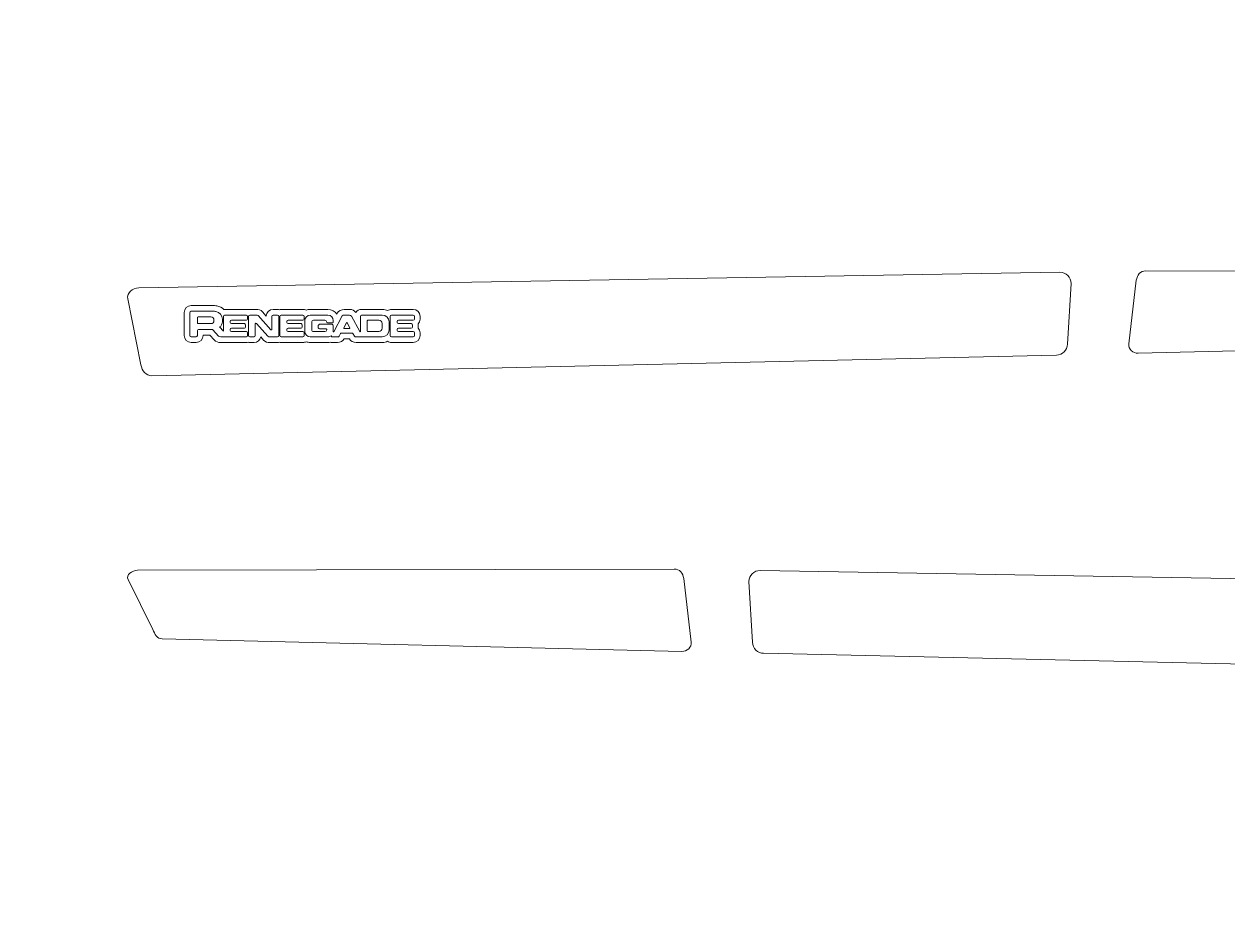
# Model space of a CAD drawing. Header units: centimetres. Extents: x -115 to 36, y 62 to 130.
# Drawn here: x -101.24 to -92.77, y 103.83 to 110.13 of the extents above; entities that cross this region are included whole.
import ezdxf

# ---------------------------------------------------------------- set-up
doc = ezdxf.new("R2010")
doc.units = ezdxf.units.CM
doc.header["$MEASUREMENT"] = 0
doc.layers.add('Camada 1', color=7, linetype='Continuous')

msp = doc.modelspace()

# ---------------------------------------------------------------- linework, layer by layer
at = {"layer": 'Camada 1', "lineweight": 9}
for points in [[(-114.586, 128.83106), (-114.586, 129.51825), (-114.02377, 130.08052), (-113.33658, 130.08052), (-113.33658, 130.08052), (-113.33658, 130.08052), (-79.60186, 130.08052), (-79.60186, 130.08052), (-79.60186, 130.08052), (-78.91467, 130.08052), (-78.3524, 129.51825), (-78.3524, 128.83106), (-78.3524, 128.83106), (-78.3524, 128.83106), (-78.3524, 76.35485), (-78.3524, 76.35485), (-78.3524, 76.35485), (-78.3524, 75.66762), (-78.91467, 75.1054), (-79.60186, 75.1054), (-79.60186, 75.1054), (-79.60186, 75.1054), (-113.33658, 75.1054), (-113.33658, 75.1054), (-113.33658, 75.1054), (-114.02377, 75.1054), (-114.586, 75.66762), (-114.586, 76.35485), (-114.586, 76.35485), (-114.586, 76.35485), (-114.586, 128.83106), (-114.586, 128.83106)], [(-93.94759, 108.37748), (-93.94759, 108.37748), (-100.43163, 108.26834), (-100.43163, 108.26834), (-100.43163, 108.26834), (-100.47431, 108.26763), (-100.51766, 108.23253), (-100.5093, 108.19067), (-100.5093, 108.19067), (-100.5093, 108.19067), (-100.41668, 107.72676), (-100.41668, 107.72676), (-100.41668, 107.72676), (-100.40832, 107.68491), (-100.38172, 107.64811), (-100.33901, 107.64909), (-100.33901, 107.64909), (-100.33901, 107.64909), (-93.97254, 107.79448), (-93.97254, 107.79448), (-93.97254, 107.79448), (-93.92983, 107.79546), (-93.89736, 107.8295), (-93.89487, 107.87215), (-93.89487, 107.87215), (-93.89487, 107.87215), (-93.86992, 108.29981), (-93.86992, 108.29981), (-93.86992, 108.29981), (-93.86743, 108.34246), (-93.90494, 108.37819), (-93.94759, 108.37748)], [(-93.39783, 107.80761), (-93.39783, 107.80761), (-89.73911, 107.89614), (-89.73911, 107.89614), (-89.73911, 107.89614), (-89.70274, 107.89702), (-89.68911, 107.92968), (-89.67297, 107.96228), (-89.67297, 107.96228), (-89.67297, 107.96228), (-89.49933, 108.31301), (-89.49933, 108.31301), (-89.49933, 108.31301), (-89.48319, 108.34561), (-89.52915, 108.37907), (-89.56547, 108.37915), (-89.56547, 108.37915), (-89.56547, 108.37915), (-93.34409, 108.38772), (-93.34409, 108.38772), (-93.34409, 108.38772), (-93.3804, 108.3878), (-93.40591, 108.35762), (-93.41023, 108.32158), (-93.41023, 108.32158), (-93.41023, 108.32158), (-93.46397, 107.87375), (-93.46397, 107.87375), (-93.46397, 107.87375), (-93.46829, 107.83771), (-93.4342, 107.80673), (-93.39783, 107.80761)], [(-96.60851, 105.70856), (-96.60851, 105.70856), (-100.26723, 105.79709), (-100.26723, 105.79709), (-100.26723, 105.79709), (-100.3036, 105.79797), (-100.31723, 105.83063), (-100.33337, 105.86323), (-100.33337, 105.86323), (-100.33337, 105.86323), (-100.50701, 106.21396), (-100.50701, 106.21396), (-100.50701, 106.21396), (-100.52315, 106.24656), (-100.47719, 106.28002), (-100.44087, 106.2801), (-100.44087, 106.2801), (-100.44087, 106.2801), (-96.66225, 106.28867), (-96.66225, 106.28867), (-96.66225, 106.28867), (-96.62594, 106.28875), (-96.60043, 106.25857), (-96.59611, 106.22253), (-96.59611, 106.22253), (-96.59611, 106.22253), (-96.54237, 105.7747), (-96.54237, 105.7747), (-96.54237, 105.7747), (-96.53805, 105.73866), (-96.57214, 105.70768), (-96.60851, 105.70856)], [(-96.05875, 106.27843), (-96.05875, 106.27843), (-89.57471, 106.16929), (-89.57471, 106.16929), (-89.57471, 106.16929), (-89.53203, 106.16858), (-89.48868, 106.13348), (-89.49704, 106.09162), (-89.49704, 106.09162), (-89.49704, 106.09162), (-89.58966, 105.62771), (-89.58966, 105.62771), (-89.58966, 105.62771), (-89.59802, 105.58586), (-89.62462, 105.54906), (-89.66733, 105.55004), (-89.66733, 105.55004), (-89.66733, 105.55004), (-96.0338, 105.69543), (-96.0338, 105.69543), (-96.0338, 105.69543), (-96.07651, 105.69641), (-96.10898, 105.73045), (-96.11147, 105.7731), (-96.11147, 105.7731), (-96.11147, 105.7731), (-96.13642, 106.20076), (-96.13642, 106.20076), (-96.13642, 106.20076), (-96.13891, 106.24341), (-96.1014, 106.27914), (-96.05875, 106.27843)]]:
    msp.add_open_spline(points, degree=3, knots=[0, 0, 0, 0, 0.1111111, 0.1111111, 0.1111111, 0.1111111, 0.2222222, 0.2222222, 0.2222222, 0.2222222, 0.3333333, 0.3333333, 0.3333333, 0.3333333, 0.4444444, 0.4444444, 0.4444444, 0.4444444, 0.5555556, 0.5555556, 0.5555556, 0.5555556, 0.6666667, 0.6666667, 0.6666667, 0.6666667, 0.7777778, 0.7777778, 0.7777778, 0.7777778, 1, 1, 1, 1], dxfattribs=at)
at = {"layer": 'Camada 1', "color": 140, "lineweight": 9}
for points, knots in [([(-98.68022, 108.10806), (-98.67251, 108.1132), (-98.66325, 108.1162), (-98.65329, 108.1162), (-98.65329, 108.1162), (-98.65329, 108.1162), (-98.50002, 108.1162), (-98.50002, 108.1162), (-98.50002, 108.1162), (-98.47318, 108.1162), (-98.45139, 108.09441), (-98.45139, 108.06757), (-98.45139, 108.06757), (-98.45139, 108.06757), (-98.45139, 108.0488), (-98.45139, 108.0488), (-98.45139, 108.0488), (-98.45139, 108.03549), (-98.45675, 108.02342), (-98.46542, 108.01464), (-98.46542, 108.01464), (-98.46508, 108.01231), (-98.4649, 108.00993), (-98.4649, 108.00751), (-98.4649, 108.00751), (-98.4649, 108.00751), (-98.4649, 107.99225), (-98.4649, 107.99225), (-98.4649, 107.99225), (-98.4649, 107.98998), (-98.46506, 107.98775), (-98.46536, 107.98556), (-98.46536, 107.98556), (-98.45672, 107.97678), (-98.45139, 107.96474), (-98.45139, 107.95146), (-98.45139, 107.95146), (-98.45139, 107.95146), (-98.45139, 107.93219), (-98.45139, 107.93219), (-98.45139, 107.93219), (-98.45139, 107.90534), (-98.47317, 107.88356), (-98.50002, 107.88356), (-98.50002, 107.88356), (-98.50002, 107.88356), (-98.65329, 107.88356), (-98.65329, 107.88356), (-98.65329, 107.88356), (-98.66325, 107.88356), (-98.67251, 107.88656), (-98.68022, 107.8917), (-98.68022, 107.8917), (-98.69146, 107.88648), (-98.70398, 107.88356), (-98.71718, 107.88356), (-98.71718, 107.88356), (-98.71718, 107.88356), (-98.90188, 107.88356), (-98.90188, 107.88356), (-98.90188, 107.88356), (-98.92142, 107.88356), (-98.93903, 107.89103), (-98.94879, 107.90898), (-98.94879, 107.90898), (-98.94879, 107.90898), (-98.94884, 107.90908), (-98.94884, 107.90908), (-98.94884, 107.90908), (-98.94884, 107.90908), (-98.98529, 107.90908), (-98.98529, 107.90908), (-98.98529, 107.90908), (-98.98529, 107.90908), (-98.98534, 107.90898), (-98.98534, 107.90898), (-98.98534, 107.90898), (-98.99513, 107.89098), (-99.01272, 107.88356), (-99.03232, 107.88356), (-99.03232, 107.88356), (-99.03232, 107.88356), (-99.07196, 107.88356), (-99.07196, 107.88356), (-99.07196, 107.88356), (-99.07619, 107.88356), (-99.08023, 107.88414), (-99.08402, 107.88522), (-99.08402, 107.88522), (-99.08926, 107.88412), (-99.09462, 107.88356), (-99.10004, 107.88356), (-99.10004, 107.88356), (-99.10004, 107.88356), (-99.2248, 107.88356), (-99.2248, 107.88356), (-99.2248, 107.88356), (-99.23491, 107.88356), (-99.24457, 107.88549), (-99.25343, 107.88899), (-99.25343, 107.88899), (-99.26012, 107.88552), (-99.26772, 107.88356), (-99.27578, 107.88356), (-99.27578, 107.88356), (-99.27578, 107.88356), (-99.42905, 107.88356), (-99.42905, 107.88356), (-99.42905, 107.88356), (-99.43357, 107.88356), (-99.43795, 107.88418), (-99.44211, 107.88533), (-99.44211, 107.88533), (-99.44628, 107.88418), (-99.45067, 107.88356), (-99.45521, 107.88356), (-99.45521, 107.88356), (-99.45521, 107.88356), (-99.50865, 107.88356), (-99.50865, 107.88356), (-99.50865, 107.88356), (-99.52613, 107.88356), (-99.54034, 107.88637), (-99.55279, 107.90042), (-99.55279, 107.90042), (-99.55279, 107.90042), (-99.57211, 107.92223), (-99.57211, 107.92223), (-99.57211, 107.92223), (-99.57684, 107.90014), (-99.59649, 107.88356), (-99.61999, 107.88356), (-99.61999, 107.88356), (-99.61999, 107.88356), (-99.65032, 107.88356), (-99.65032, 107.88356), (-99.65032, 107.88356), (-99.65444, 107.88356), (-99.65843, 107.88407), (-99.66225, 107.88503), (-99.66225, 107.88503), (-99.66606, 107.88407), (-99.67004, 107.88356), (-99.67414, 107.88356), (-99.67414, 107.88356), (-99.67414, 107.88356), (-99.85438, 107.88356), (-99.85438, 107.88356), (-99.85438, 107.88356), (-99.8738, 107.88356), (-99.88791, 107.88797), (-99.90097, 107.90271), (-99.90097, 107.90271), (-99.90097, 107.90271), (-99.93055, 107.9361), (-99.93055, 107.9361), (-99.93055, 107.9361), (-99.93055, 107.9361), (-99.97909, 107.9361), (-99.97909, 107.9361), (-99.97909, 107.9361), (-99.97909, 107.9361), (-99.97909, 107.93217), (-99.97909, 107.93217), (-99.97909, 107.93217), (-99.97909, 107.90534), (-100.00087, 107.88356), (-100.0277, 107.88356), (-100.0277, 107.88356), (-100.0277, 107.88356), (-100.06278, 107.88356), (-100.06278, 107.88356), (-100.06278, 107.88356), (-100.08961, 107.88356), (-100.11139, 107.90534), (-100.11139, 107.93217), (-100.11139, 107.93217), (-100.11139, 107.93217), (-100.11139, 108.09436), (-100.11139, 108.09436), (-100.11139, 108.09436), (-100.11139, 108.12122), (-100.08957, 108.14302), (-100.06274, 108.14297), (-100.06274, 108.14297), (-100.00789, 108.14293), (-99.95303, 108.14304), (-99.89818, 108.14297), (-99.89818, 108.14297), (-99.89322, 108.14296), (-99.88621, 108.14243), (-99.88085, 108.14138), (-99.88085, 108.14138), (-99.86171, 108.13788), (-99.84475, 108.12881), (-99.83152, 108.11603), (-99.83152, 108.11603), (-99.83017, 108.11614), (-99.82879, 108.1162), (-99.82741, 108.1162), (-99.82741, 108.1162), (-99.82741, 108.1162), (-99.67414, 108.1162), (-99.67414, 108.1162), (-99.67414, 108.1162), (-99.67005, 108.1162), (-99.66607, 108.11569), (-99.66227, 108.11474), (-99.66227, 108.11474), (-99.65844, 108.1157), (-99.65443, 108.11621), (-99.6503, 108.11621), (-99.6503, 108.11621), (-99.6503, 108.11621), (-99.60532, 108.1162), (-99.60532, 108.1162), (-99.60532, 108.1162), (-99.58762, 108.1162), (-99.57388, 108.11359), (-99.56129, 108.09938), (-99.56129, 108.09938), (-99.56129, 108.09938), (-99.53448, 108.06911), (-99.53448, 108.06911), (-99.53448, 108.06911), (-99.5335, 108.09528), (-99.51194, 108.11622), (-99.48554, 108.11622), (-99.48554, 108.11622), (-99.48554, 108.11622), (-99.45521, 108.11622), (-99.45521, 108.11622), (-99.45521, 108.11622), (-99.45066, 108.11622), (-99.44625, 108.1156), (-99.44207, 108.11443), (-99.44207, 108.11443), (-99.43793, 108.11559), (-99.43356, 108.1162), (-99.42905, 108.1162), (-99.42905, 108.1162), (-99.42905, 108.1162), (-99.27578, 108.1162), (-99.27578, 108.1162), (-99.27578, 108.1162), (-99.26772, 108.1162), (-99.26012, 108.11424), (-99.25343, 108.11076), (-99.25343, 108.11076), (-99.24457, 108.11427), (-99.23491, 108.1162), (-99.2248, 108.1162), (-99.2248, 108.1162), (-99.2248, 108.1162), (-99.10004, 108.1162), (-99.10004, 108.1162), (-99.10004, 108.1162), (-99.07408, 108.1162), (-99.05108, 108.10348), (-99.03694, 108.08393), (-99.03694, 108.08393), (-99.03694, 108.08393), (-99.03394, 108.08945), (-99.03394, 108.08945), (-99.03394, 108.08945), (-99.02453, 108.10678), (-99.00564, 108.1162), (-98.98634, 108.1162), (-98.98634, 108.1162), (-98.98634, 108.1162), (-98.94775, 108.1162), (-98.94775, 108.1162), (-98.94775, 108.1162), (-98.9306, 108.1162), (-98.9136, 108.10826), (-98.90343, 108.09444), (-98.90343, 108.09444), (-98.89464, 108.10756), (-98.87968, 108.1162), (-98.86272, 108.1162), (-98.86272, 108.1162), (-98.86272, 108.1162), (-98.71718, 108.1162), (-98.71718, 108.1162), (-98.71718, 108.1162), (-98.70398, 108.1162), (-98.69146, 108.11328), (-98.68022, 108.10806)], [0, 0, 0, 0, 0.0136986, 0.0136986, 0.0136986, 0.0136986, 0.0273973, 0.0273973, 0.0273973, 0.0273973, 0.0410959, 0.0410959, 0.0410959, 0.0410959, 0.0547945, 0.0547945, 0.0547945, 0.0547945, 0.0684932, 0.0684932, 0.0684932, 0.0684932, 0.0821918, 0.0821918, 0.0821918, 0.0821918, 0.0958904, 0.0958904, 0.0958904, 0.0958904, 0.109589, 0.109589, 0.109589, 0.109589, 0.1232877, 0.1232877, 0.1232877, 0.1232877, 0.1369863, 0.1369863, 0.1369863, 0.1369863, 0.1506849, 0.1506849, 0.1506849, 0.1506849, 0.1643836, 0.1643836, 0.1643836, 0.1643836, 0.1780822, 0.1780822, 0.1780822, 0.1780822, 0.1917808, 0.1917808, 0.1917808, 0.1917808, 0.2054795, 0.2054795, 0.2054795, 0.2054795, 0.2191781, 0.2191781, 0.2191781, 0.2191781, 0.2328767, 0.2328767, 0.2328767, 0.2328767, 0.2465753, 0.2465753, 0.2465753, 0.2465753, 0.260274, 0.260274, 0.260274, 0.260274, 0.2739726, 0.2739726, 0.2739726, 0.2739726, 0.2876712, 0.2876712, 0.2876712, 0.2876712, 0.3013699, 0.3013699, 0.3013699, 0.3013699, 0.3150685, 0.3150685, 0.3150685, 0.3150685, 0.3287671, 0.3287671, 0.3287671, 0.3287671, 0.3424658, 0.3424658, 0.3424658, 0.3424658, 0.3561644, 0.3561644, 0.3561644, 0.3561644, 0.369863, 0.369863, 0.369863, 0.369863, 0.3835616, 0.3835616, 0.3835616, 0.3835616, 0.3972603, 0.3972603, 0.3972603, 0.3972603, 0.4109589, 0.4109589, 0.4109589, 0.4109589, 0.4246575, 0.4246575, 0.4246575, 0.4246575, 0.4383562, 0.4383562, 0.4383562, 0.4383562, 0.4520548, 0.4520548, 0.4520548, 0.4520548, 0.4657534, 0.4657534, 0.4657534, 0.4657534, 0.4794521, 0.4794521, 0.4794521, 0.4794521, 0.4931507, 0.4931507, 0.4931507, 0.4931507, 0.5068493, 0.5068493, 0.5068493, 0.5068493, 0.5205479, 0.5205479, 0.5205479, 0.5205479, 0.5342466, 0.5342466, 0.5342466, 0.5342466, 0.5479452, 0.5479452, 0.5479452, 0.5479452, 0.5616438, 0.5616438, 0.5616438, 0.5616438, 0.5753425, 0.5753425, 0.5753425, 0.5753425, 0.5890411, 0.5890411, 0.5890411, 0.5890411, 0.6027397, 0.6027397, 0.6027397, 0.6027397, 0.6164384, 0.6164384, 0.6164384, 0.6164384, 0.630137, 0.630137, 0.630137, 0.630137, 0.6438356, 0.6438356, 0.6438356, 0.6438356, 0.6575342, 0.6575342, 0.6575342, 0.6575342, 0.6712329, 0.6712329, 0.6712329, 0.6712329, 0.6849315, 0.6849315, 0.6849315, 0.6849315, 0.6986301, 0.6986301, 0.6986301, 0.6986301, 0.7123288, 0.7123288, 0.7123288, 0.7123288, 0.7260274, 0.7260274, 0.7260274, 0.7260274, 0.739726, 0.739726, 0.739726, 0.739726, 0.7534247, 0.7534247, 0.7534247, 0.7534247, 0.7671233, 0.7671233, 0.7671233, 0.7671233, 0.7808219, 0.7808219, 0.7808219, 0.7808219, 0.7945205, 0.7945205, 0.7945205, 0.7945205, 0.8082192, 0.8082192, 0.8082192, 0.8082192, 0.8219178, 0.8219178, 0.8219178, 0.8219178, 0.8356164, 0.8356164, 0.8356164, 0.8356164, 0.8493151, 0.8493151, 0.8493151, 0.8493151, 0.8630137, 0.8630137, 0.8630137, 0.8630137, 0.8767123, 0.8767123, 0.8767123, 0.8767123, 0.890411, 0.890411, 0.890411, 0.890411, 0.9041096, 0.9041096, 0.9041096, 0.9041096, 0.9178082, 0.9178082, 0.9178082, 0.9178082, 0.9315068, 0.9315068, 0.9315068, 0.9315068, 0.9452055, 0.9452055, 0.9452055, 0.9452055, 0.9589041, 0.9589041, 0.9589041, 0.9589041, 0.9726027, 0.9726027, 0.9726027, 0.9726027, 1, 1, 1, 1]), ([(-99.77855, 108.04017), (-99.77855, 108.04017), (-99.67414, 108.04017), (-99.67414, 108.04017), (-99.67414, 108.04017), (-99.66938, 108.04017), (-99.66551, 108.04403), (-99.66551, 108.0488), (-99.66551, 108.0488), (-99.66551, 108.0488), (-99.66551, 108.06757), (-99.66551, 108.06757), (-99.66551, 108.06757), (-99.66551, 108.07233), (-99.66938, 108.0762), (-99.67414, 108.0762), (-99.67414, 108.0762), (-99.67414, 108.0762), (-99.82741, 108.0762), (-99.82741, 108.0762), (-99.82741, 108.0762), (-99.83218, 108.0762), (-99.83605, 108.07233), (-99.83605, 108.06757), (-99.83605, 108.06757), (-99.83605, 108.06757), (-99.83605, 107.96416), (-99.83605, 107.96416), (-99.83605, 107.96416), (-99.83605, 107.96416), (-99.86238, 107.99389), (-99.86238, 107.99389), (-99.86238, 107.99389), (-99.85106, 107.99829), (-99.84218, 108.01721), (-99.84218, 108.02879), (-99.84218, 108.02879), (-99.84218, 108.02879), (-99.84217, 108.04692), (-99.84217, 108.04692), (-99.84217, 108.04692), (-99.84217, 108.0745), (-99.8621, 108.09742), (-99.88834, 108.10209), (-99.88834, 108.10209), (-99.88834, 108.10209), (-99.89425, 108.10297), (-99.89823, 108.10297), (-99.89823, 108.10297), (-99.90221, 108.10298), (-100.06278, 108.10297), (-100.06278, 108.10297), (-100.06278, 108.10297), (-100.06753, 108.10298), (-100.07139, 108.09912), (-100.07139, 108.09436), (-100.07139, 108.09436), (-100.07139, 108.09436), (-100.07139, 107.93217), (-100.07139, 107.93217), (-100.07139, 107.93217), (-100.07139, 107.92741), (-100.06753, 107.92356), (-100.06278, 107.92356), (-100.06278, 107.92356), (-100.06278, 107.92356), (-100.0277, 107.92356), (-100.0277, 107.92356), (-100.0277, 107.92356), (-100.02295, 107.92356), (-100.01909, 107.92741), (-100.01909, 107.93217), (-100.01909, 107.93217), (-100.01909, 107.93217), (-100.01909, 107.96749), (-100.01909, 107.96749), (-100.01909, 107.96749), (-100.01909, 107.97224), (-100.01523, 107.9761), (-100.01048, 107.9761), (-100.01048, 107.9761), (-100.01048, 107.9761), (-99.91643, 107.9761), (-99.91643, 107.9761), (-99.91643, 107.9761), (-99.91396, 107.9761), (-99.91162, 107.97504), (-99.90998, 107.9732), (-99.90998, 107.9732), (-99.90998, 107.9732), (-99.87103, 107.92924), (-99.87103, 107.92924), (-99.87103, 107.92924), (-99.86737, 107.9251), (-99.86526, 107.92356), (-99.85438, 107.92356), (-99.85438, 107.92356), (-99.85438, 107.92356), (-99.67414, 107.92356), (-99.67414, 107.92356), (-99.67414, 107.92356), (-99.66938, 107.92356), (-99.66551, 107.92742), (-99.66551, 107.93219), (-99.66551, 107.93219), (-99.66551, 107.93219), (-99.66551, 107.95146), (-99.66551, 107.95146), (-99.66551, 107.95146), (-99.66551, 107.95623), (-99.66938, 107.96009), (-99.67414, 107.96009), (-99.67414, 107.96009), (-99.67414, 107.96009), (-99.77855, 107.96009), (-99.77855, 107.96009), (-99.77855, 107.96009), (-99.78332, 107.96009), (-99.78719, 107.96396), (-99.78719, 107.96872), (-99.78719, 107.96872), (-99.78719, 107.96872), (-99.78719, 107.97498), (-99.78719, 107.97498), (-99.78719, 107.97498), (-99.78719, 107.97975), (-99.78332, 107.98361), (-99.77855, 107.98361), (-99.77855, 107.98361), (-99.77855, 107.98361), (-99.68766, 107.98361), (-99.68766, 107.98361), (-99.68766, 107.98361), (-99.68289, 107.98361), (-99.67902, 107.98748), (-99.67902, 107.99225), (-99.67902, 107.99225), (-99.67902, 107.99225), (-99.67902, 108.00751), (-99.67902, 108.00751), (-99.67902, 108.00751), (-99.67902, 108.01228), (-99.68289, 108.01614), (-99.68766, 108.01614), (-99.68766, 108.01614), (-99.68766, 108.01614), (-99.77855, 108.01614), (-99.77855, 108.01614), (-99.77855, 108.01614), (-99.78332, 108.01614), (-99.78719, 108.02001), (-99.78719, 108.02478), (-99.78719, 108.02478), (-99.78719, 108.02478), (-99.78719, 108.03153), (-99.78719, 108.03153), (-99.78719, 108.03153), (-99.78719, 108.0363), (-99.78332, 108.04017), (-99.77855, 108.04017)], [0, 0, 0, 0, 0.0243902, 0.0243902, 0.0243902, 0.0243902, 0.0487805, 0.0487805, 0.0487805, 0.0487805, 0.0731707, 0.0731707, 0.0731707, 0.0731707, 0.097561, 0.097561, 0.097561, 0.097561, 0.1219512, 0.1219512, 0.1219512, 0.1219512, 0.1463415, 0.1463415, 0.1463415, 0.1463415, 0.1707317, 0.1707317, 0.1707317, 0.1707317, 0.195122, 0.195122, 0.195122, 0.195122, 0.2195122, 0.2195122, 0.2195122, 0.2195122, 0.2439024, 0.2439024, 0.2439024, 0.2439024, 0.2682927, 0.2682927, 0.2682927, 0.2682927, 0.2926829, 0.2926829, 0.2926829, 0.2926829, 0.3170732, 0.3170732, 0.3170732, 0.3170732, 0.3414634, 0.3414634, 0.3414634, 0.3414634, 0.3658537, 0.3658537, 0.3658537, 0.3658537, 0.3902439, 0.3902439, 0.3902439, 0.3902439, 0.4146341, 0.4146341, 0.4146341, 0.4146341, 0.4390244, 0.4390244, 0.4390244, 0.4390244, 0.4634146, 0.4634146, 0.4634146, 0.4634146, 0.4878049, 0.4878049, 0.4878049, 0.4878049, 0.5121951, 0.5121951, 0.5121951, 0.5121951, 0.5365854, 0.5365854, 0.5365854, 0.5365854, 0.5609756, 0.5609756, 0.5609756, 0.5609756, 0.5853659, 0.5853659, 0.5853659, 0.5853659, 0.6097561, 0.6097561, 0.6097561, 0.6097561, 0.6341463, 0.6341463, 0.6341463, 0.6341463, 0.6585366, 0.6585366, 0.6585366, 0.6585366, 0.6829268, 0.6829268, 0.6829268, 0.6829268, 0.7073171, 0.7073171, 0.7073171, 0.7073171, 0.7317073, 0.7317073, 0.7317073, 0.7317073, 0.7560976, 0.7560976, 0.7560976, 0.7560976, 0.7804878, 0.7804878, 0.7804878, 0.7804878, 0.804878, 0.804878, 0.804878, 0.804878, 0.8292683, 0.8292683, 0.8292683, 0.8292683, 0.8536585, 0.8536585, 0.8536585, 0.8536585, 0.8780488, 0.8780488, 0.8780488, 0.8780488, 0.902439, 0.902439, 0.902439, 0.902439, 0.9268293, 0.9268293, 0.9268293, 0.9268293, 0.9512195, 0.9512195, 0.9512195, 0.9512195, 1, 1, 1, 1]), ([(-99.90248, 108.03788), (-99.90248, 108.02588), (-99.91222, 108.01614), (-99.92422, 108.01614), (-99.92422, 108.01614), (-99.92422, 108.01614), (-99.92926, 108.01614), (-99.92926, 108.01614), (-99.92926, 108.01614), (-99.92926, 108.01614), (-100.01443, 108.01614), (-100.01443, 108.01614), (-100.01443, 108.01614), (-100.017, 108.01614), (-100.01909, 108.01823), (-100.01909, 108.0208), (-100.01909, 108.0208), (-100.01909, 108.0208), (-100.01909, 108.05871), (-100.01909, 108.05871), (-100.01909, 108.05871), (-100.01909, 108.06129), (-100.017, 108.06337), (-100.01443, 108.06337), (-100.01443, 108.06337), (-100.01443, 108.06337), (-99.92926, 108.06337), (-99.92926, 108.06337), (-99.92926, 108.06337), (-99.92926, 108.06337), (-99.92422, 108.06337), (-99.92422, 108.06337), (-99.92422, 108.06337), (-99.91222, 108.06337), (-99.90248, 108.05364), (-99.90248, 108.04164), (-99.90248, 108.04164), (-99.90248, 108.04164), (-99.90248, 108.03788), (-99.90248, 108.03788)], [0, 0, 0, 0, 0.0909091, 0.0909091, 0.0909091, 0.0909091, 0.1818182, 0.1818182, 0.1818182, 0.1818182, 0.2727273, 0.2727273, 0.2727273, 0.2727273, 0.3636364, 0.3636364, 0.3636364, 0.3636364, 0.4545455, 0.4545455, 0.4545455, 0.4545455, 0.5454545, 0.5454545, 0.5454545, 0.5454545, 0.6363636, 0.6363636, 0.6363636, 0.6363636, 0.7272727, 0.7272727, 0.7272727, 0.7272727, 0.8181818, 0.8181818, 0.8181818, 0.8181818, 1, 1, 1, 1]), ([(-99.49451, 108.06725), (-99.49451, 108.06725), (-99.49451, 107.97581), (-99.49451, 107.97581), (-99.49451, 107.97581), (-99.49451, 107.97158), (-99.49974, 107.96959), (-99.50255, 107.97276), (-99.50255, 107.97276), (-99.50255, 107.97276), (-99.59123, 108.07285), (-99.59123, 108.07285), (-99.59123, 108.07285), (-99.59489, 108.07698), (-99.59983, 108.0762), (-99.60533, 108.0762), (-99.60533, 108.0762), (-99.60533, 108.0762), (-99.65031, 108.07621), (-99.65031, 108.07621), (-99.65031, 108.07621), (-99.65527, 108.07622), (-99.65929, 108.0722), (-99.65929, 108.06724), (-99.65929, 108.06724), (-99.65929, 108.06724), (-99.65929, 107.93253), (-99.65929, 107.93253), (-99.65929, 107.93253), (-99.65929, 107.92757), (-99.65527, 107.92356), (-99.65032, 107.92356), (-99.65032, 107.92356), (-99.65032, 107.92356), (-99.61999, 107.92356), (-99.61999, 107.92356), (-99.61999, 107.92356), (-99.61504, 107.92356), (-99.61102, 107.92757), (-99.61102, 107.93253), (-99.61102, 107.93253), (-99.61102, 107.93253), (-99.61102, 108.01434), (-99.61102, 108.01434), (-99.61102, 108.01434), (-99.61102, 108.01858), (-99.60579, 108.02056), (-99.60298, 108.01739), (-99.60298, 108.01739), (-99.60298, 108.01739), (-99.52285, 107.92695), (-99.52285, 107.92695), (-99.52285, 107.92695), (-99.51919, 107.92282), (-99.51321, 107.92356), (-99.50865, 107.92356), (-99.50865, 107.92356), (-99.50865, 107.92356), (-99.45521, 107.92356), (-99.45521, 107.92356), (-99.45521, 107.92356), (-99.45026, 107.92356), (-99.44624, 107.92757), (-99.44624, 107.93253), (-99.44624, 107.93253), (-99.44624, 107.93253), (-99.44624, 108.06725), (-99.44624, 108.06725), (-99.44624, 108.06725), (-99.44624, 108.0722), (-99.45026, 108.07622), (-99.45521, 108.07622), (-99.45521, 108.07622), (-99.45521, 108.07622), (-99.48554, 108.07622), (-99.48554, 108.07622), (-99.48554, 108.07622), (-99.49049, 108.07622), (-99.49451, 108.0722), (-99.49451, 108.06725)], [0, 0, 0, 0, 0.047619, 0.047619, 0.047619, 0.047619, 0.0952381, 0.0952381, 0.0952381, 0.0952381, 0.1428571, 0.1428571, 0.1428571, 0.1428571, 0.1904762, 0.1904762, 0.1904762, 0.1904762, 0.2380952, 0.2380952, 0.2380952, 0.2380952, 0.2857143, 0.2857143, 0.2857143, 0.2857143, 0.3333333, 0.3333333, 0.3333333, 0.3333333, 0.3809524, 0.3809524, 0.3809524, 0.3809524, 0.4285714, 0.4285714, 0.4285714, 0.4285714, 0.4761905, 0.4761905, 0.4761905, 0.4761905, 0.5238095, 0.5238095, 0.5238095, 0.5238095, 0.5714286, 0.5714286, 0.5714286, 0.5714286, 0.6190476, 0.6190476, 0.6190476, 0.6190476, 0.6666667, 0.6666667, 0.6666667, 0.6666667, 0.7142857, 0.7142857, 0.7142857, 0.7142857, 0.7619048, 0.7619048, 0.7619048, 0.7619048, 0.8095238, 0.8095238, 0.8095238, 0.8095238, 0.8571429, 0.8571429, 0.8571429, 0.8571429, 0.9047619, 0.9047619, 0.9047619, 0.9047619, 1, 1, 1, 1]), ([(-99.26715, 108.0488), (-99.26715, 108.0488), (-99.26715, 108.06757), (-99.26715, 108.06757), (-99.26715, 108.06757), (-99.26715, 108.07233), (-99.27101, 108.0762), (-99.27578, 108.0762), (-99.27578, 108.0762), (-99.27578, 108.0762), (-99.42905, 108.0762), (-99.42905, 108.0762), (-99.42905, 108.0762), (-99.43382, 108.0762), (-99.43768, 108.07233), (-99.43768, 108.06757), (-99.43768, 108.06757), (-99.43768, 108.06757), (-99.43768, 107.93219), (-99.43768, 107.93219), (-99.43768, 107.93219), (-99.43768, 107.92742), (-99.43382, 107.92356), (-99.42905, 107.92356), (-99.42905, 107.92356), (-99.42905, 107.92356), (-99.27578, 107.92356), (-99.27578, 107.92356), (-99.27578, 107.92356), (-99.27101, 107.92356), (-99.26715, 107.92742), (-99.26715, 107.93219), (-99.26715, 107.93219), (-99.26715, 107.93219), (-99.26715, 107.95146), (-99.26715, 107.95146), (-99.26715, 107.95146), (-99.26715, 107.95623), (-99.27101, 107.96009), (-99.27578, 107.96009), (-99.27578, 107.96009), (-99.27578, 107.96009), (-99.38019, 107.96009), (-99.38019, 107.96009), (-99.38019, 107.96009), (-99.38496, 107.96009), (-99.38882, 107.96396), (-99.38882, 107.96872), (-99.38882, 107.96872), (-99.38882, 107.96872), (-99.38882, 107.97498), (-99.38882, 107.97498), (-99.38882, 107.97498), (-99.38882, 107.97975), (-99.38496, 107.98361), (-99.38019, 107.98361), (-99.38019, 107.98361), (-99.38019, 107.98361), (-99.28929, 107.98361), (-99.28929, 107.98361), (-99.28929, 107.98361), (-99.28452, 107.98361), (-99.28066, 107.98748), (-99.28066, 107.99225), (-99.28066, 107.99225), (-99.28066, 107.99225), (-99.28066, 108.00751), (-99.28066, 108.00751), (-99.28066, 108.00751), (-99.28066, 108.01228), (-99.28452, 108.01614), (-99.28929, 108.01614), (-99.28929, 108.01614), (-99.28929, 108.01614), (-99.38019, 108.01614), (-99.38019, 108.01614), (-99.38019, 108.01614), (-99.38496, 108.01614), (-99.38882, 108.02001), (-99.38882, 108.02478), (-99.38882, 108.02478), (-99.38882, 108.02478), (-99.38882, 108.03153), (-99.38882, 108.03153), (-99.38882, 108.03153), (-99.38882, 108.0363), (-99.38496, 108.04017), (-99.38019, 108.04017), (-99.38019, 108.04017), (-99.38019, 108.04017), (-99.27578, 108.04017), (-99.27578, 108.04017), (-99.27578, 108.04017), (-99.27101, 108.04017), (-99.26715, 108.04403), (-99.26715, 108.0488)], [0, 0, 0, 0, 0.04, 0.04, 0.04, 0.04, 0.08, 0.08, 0.08, 0.08, 0.12, 0.12, 0.12, 0.12, 0.16, 0.16, 0.16, 0.16, 0.2, 0.2, 0.2, 0.2, 0.24, 0.24, 0.24, 0.24, 0.28, 0.28, 0.28, 0.28, 0.32, 0.32, 0.32, 0.32, 0.36, 0.36, 0.36, 0.36, 0.4, 0.4, 0.4, 0.4, 0.44, 0.44, 0.44, 0.44, 0.48, 0.48, 0.48, 0.48, 0.52, 0.52, 0.52, 0.52, 0.56, 0.56, 0.56, 0.56, 0.6, 0.6, 0.6, 0.6, 0.64, 0.64, 0.64, 0.64, 0.68, 0.68, 0.68, 0.68, 0.72, 0.72, 0.72, 0.72, 0.76, 0.76, 0.76, 0.76, 0.8, 0.8, 0.8, 0.8, 0.84, 0.84, 0.84, 0.84, 0.88, 0.88, 0.88, 0.88, 0.92, 0.92, 0.92, 0.92, 1, 1, 1, 1]), ([(-98.71718, 108.0762), (-98.71718, 108.0762), (-98.86272, 108.0762), (-98.86272, 108.0762), (-98.86272, 108.0762), (-98.86767, 108.0762), (-98.87168, 108.07219), (-98.87168, 108.06724), (-98.87168, 108.06724), (-98.87168, 108.06724), (-98.87168, 107.96099), (-98.87168, 107.96099), (-98.87168, 107.96099), (-98.87168, 107.95896), (-98.87439, 107.95827), (-98.87536, 107.96005), (-98.87536, 107.96005), (-98.87536, 107.96005), (-98.93502, 108.06975), (-98.93502, 108.06975), (-98.93502, 108.06975), (-98.9373, 108.07396), (-98.94314, 108.0762), (-98.94775, 108.0762), (-98.94775, 108.0762), (-98.94775, 108.0762), (-98.98634, 108.0762), (-98.98634, 108.0762), (-98.98634, 108.0762), (-98.99067, 108.0762), (-98.9965, 108.07456), (-98.99879, 108.07036), (-98.99879, 108.07036), (-98.99879, 108.07036), (-99.05915, 107.95924), (-99.05915, 107.95924), (-99.05915, 107.95924), (-99.05997, 107.95772), (-99.06229, 107.95834), (-99.06223, 107.96006), (-99.06223, 107.96006), (-99.06221, 107.9605), (-99.0622, 107.96095), (-99.0622, 107.96139), (-99.0622, 107.96139), (-99.0622, 107.96139), (-99.0622, 108.00269), (-99.0622, 108.00269), (-99.0622, 108.00269), (-99.0622, 108.0075), (-99.0661, 108.01139), (-99.0709, 108.01139), (-99.0709, 108.01139), (-99.0709, 108.01139), (-99.15898, 108.01139), (-99.15898, 108.01139), (-99.15898, 108.01139), (-99.16371, 108.01139), (-99.16755, 108.00755), (-99.16755, 108.00282), (-99.16755, 108.00282), (-99.16755, 108.00282), (-99.16755, 107.98743), (-99.16755, 107.98743), (-99.16755, 107.98743), (-99.16755, 107.9827), (-99.16371, 107.97886), (-99.15898, 107.97886), (-99.15898, 107.97886), (-99.15898, 107.97886), (-99.11222, 107.97886), (-99.11222, 107.97886), (-99.11222, 107.97886), (-99.11002, 107.97886), (-99.10825, 107.97708), (-99.10825, 107.97489), (-99.10825, 107.97489), (-99.10825, 107.97489), (-99.10824, 107.97317), (-99.10824, 107.97317), (-99.10824, 107.97317), (-99.10824, 107.96608), (-99.11399, 107.96034), (-99.12107, 107.96034), (-99.12107, 107.96034), (-99.12107, 107.96034), (-99.20039, 107.96034), (-99.20039, 107.96034), (-99.20039, 107.96034), (-99.20779, 107.96034), (-99.21378, 107.96633), (-99.21378, 107.97373), (-99.21378, 107.97373), (-99.21378, 107.97373), (-99.21378, 108.02631), (-99.21378, 108.02631), (-99.21378, 108.02631), (-99.21378, 108.03369), (-99.2078, 108.03967), (-99.20043, 108.03967), (-99.20043, 108.03967), (-99.20043, 108.03967), (-99.12123, 108.03967), (-99.12123, 108.03967), (-99.12123, 108.03967), (-99.11409, 108.03967), (-99.10831, 108.03391), (-99.10825, 108.0268), (-99.10825, 108.0268), (-99.10823, 108.02439), (-99.10639, 108.0224), (-99.10399, 108.0224), (-99.10399, 108.0224), (-99.10399, 108.0224), (-99.06677, 108.0224), (-99.06677, 108.0224), (-99.06677, 108.0224), (-99.06425, 108.0224), (-99.0622, 108.02444), (-99.0622, 108.02697), (-99.0622, 108.02697), (-99.0622, 108.02697), (-99.0622, 108.03836), (-99.0622, 108.03836), (-99.0622, 108.03836), (-99.0622, 108.05926), (-99.07914, 108.0762), (-99.10004, 108.0762), (-99.10004, 108.0762), (-99.10004, 108.0762), (-99.2248, 108.0762), (-99.2248, 108.0762), (-99.2248, 108.0762), (-99.2457, 108.0762), (-99.26264, 108.05926), (-99.26264, 108.03836), (-99.26264, 108.03836), (-99.26264, 108.03836), (-99.26264, 107.96139), (-99.26264, 107.96139), (-99.26264, 107.96139), (-99.26264, 107.94049), (-99.2457, 107.92356), (-99.2248, 107.92356), (-99.2248, 107.92356), (-99.2248, 107.92356), (-99.10004, 107.92356), (-99.10004, 107.92356), (-99.10004, 107.92356), (-99.09156, 107.92356), (-99.08373, 107.92635), (-99.07742, 107.93107), (-99.07742, 107.93107), (-99.07624, 107.93195), (-99.07469, 107.93062), (-99.0754, 107.92933), (-99.0754, 107.92933), (-99.07681, 107.92672), (-99.07493, 107.92356), (-99.07196, 107.92356), (-99.07196, 107.92356), (-99.07196, 107.92356), (-99.03232, 107.92356), (-99.03232, 107.92356), (-99.03232, 107.92356), (-99.02781, 107.92356), (-99.02278, 107.92387), (-99.02049, 107.92808), (-99.02049, 107.92808), (-99.02049, 107.92808), (-99.01036, 107.94672), (-99.01036, 107.94672), (-99.01036, 107.94672), (-99.00957, 107.94817), (-99.00805, 107.94908), (-99.00639, 107.94908), (-99.00639, 107.94908), (-99.00639, 107.94908), (-98.92774, 107.94908), (-98.92774, 107.94908), (-98.92774, 107.94908), (-98.92608, 107.94908), (-98.92456, 107.94817), (-98.92377, 107.94672), (-98.92377, 107.94672), (-98.92377, 107.94672), (-98.91364, 107.92808), (-98.91364, 107.92808), (-98.91364, 107.92808), (-98.91136, 107.92387), (-98.90625, 107.92356), (-98.90188, 107.92356), (-98.90188, 107.92356), (-98.90188, 107.92356), (-98.71718, 107.92356), (-98.71718, 107.92356), (-98.71718, 107.92356), (-98.69081, 107.92356), (-98.66943, 107.94493), (-98.66943, 107.9713), (-98.66943, 107.9713), (-98.66943, 107.9713), (-98.66943, 108.02845), (-98.66943, 108.02845), (-98.66943, 108.02845), (-98.66943, 108.05482), (-98.69081, 108.0762), (-98.71718, 108.0762)], [0, 0, 0, 0, 0.0188679, 0.0188679, 0.0188679, 0.0188679, 0.0377358, 0.0377358, 0.0377358, 0.0377358, 0.0566038, 0.0566038, 0.0566038, 0.0566038, 0.0754717, 0.0754717, 0.0754717, 0.0754717, 0.0943396, 0.0943396, 0.0943396, 0.0943396, 0.1132075, 0.1132075, 0.1132075, 0.1132075, 0.1320755, 0.1320755, 0.1320755, 0.1320755, 0.1509434, 0.1509434, 0.1509434, 0.1509434, 0.1698113, 0.1698113, 0.1698113, 0.1698113, 0.1886792, 0.1886792, 0.1886792, 0.1886792, 0.2075472, 0.2075472, 0.2075472, 0.2075472, 0.2264151, 0.2264151, 0.2264151, 0.2264151, 0.245283, 0.245283, 0.245283, 0.245283, 0.2641509, 0.2641509, 0.2641509, 0.2641509, 0.2830189, 0.2830189, 0.2830189, 0.2830189, 0.3018868, 0.3018868, 0.3018868, 0.3018868, 0.3207547, 0.3207547, 0.3207547, 0.3207547, 0.3396226, 0.3396226, 0.3396226, 0.3396226, 0.3584906, 0.3584906, 0.3584906, 0.3584906, 0.3773585, 0.3773585, 0.3773585, 0.3773585, 0.3962264, 0.3962264, 0.3962264, 0.3962264, 0.4150943, 0.4150943, 0.4150943, 0.4150943, 0.4339623, 0.4339623, 0.4339623, 0.4339623, 0.4528302, 0.4528302, 0.4528302, 0.4528302, 0.4716981, 0.4716981, 0.4716981, 0.4716981, 0.490566, 0.490566, 0.490566, 0.490566, 0.509434, 0.509434, 0.509434, 0.509434, 0.5283019, 0.5283019, 0.5283019, 0.5283019, 0.5471698, 0.5471698, 0.5471698, 0.5471698, 0.5660377, 0.5660377, 0.5660377, 0.5660377, 0.5849057, 0.5849057, 0.5849057, 0.5849057, 0.6037736, 0.6037736, 0.6037736, 0.6037736, 0.6226415, 0.6226415, 0.6226415, 0.6226415, 0.6415094, 0.6415094, 0.6415094, 0.6415094, 0.6603774, 0.6603774, 0.6603774, 0.6603774, 0.6792453, 0.6792453, 0.6792453, 0.6792453, 0.6981132, 0.6981132, 0.6981132, 0.6981132, 0.7169811, 0.7169811, 0.7169811, 0.7169811, 0.7358491, 0.7358491, 0.7358491, 0.7358491, 0.754717, 0.754717, 0.754717, 0.754717, 0.7735849, 0.7735849, 0.7735849, 0.7735849, 0.7924528, 0.7924528, 0.7924528, 0.7924528, 0.8113208, 0.8113208, 0.8113208, 0.8113208, 0.8301887, 0.8301887, 0.8301887, 0.8301887, 0.8490566, 0.8490566, 0.8490566, 0.8490566, 0.8679245, 0.8679245, 0.8679245, 0.8679245, 0.8867925, 0.8867925, 0.8867925, 0.8867925, 0.9056604, 0.9056604, 0.9056604, 0.9056604, 0.9245283, 0.9245283, 0.9245283, 0.9245283, 0.9433962, 0.9433962, 0.9433962, 0.9433962, 0.9622642, 0.9622642, 0.9622642, 0.9622642, 1, 1, 1, 1]), ([(-98.71829, 107.9836), (-98.71829, 107.97089), (-98.72859, 107.96059), (-98.7413, 107.96059), (-98.7413, 107.96059), (-98.7413, 107.96059), (-98.81843, 107.96059), (-98.81843, 107.96059), (-98.81843, 107.96059), (-98.82086, 107.96059), (-98.82283, 107.96256), (-98.82283, 107.96499), (-98.82283, 107.96499), (-98.82283, 107.96499), (-98.82283, 108.03577), (-98.82283, 108.03577), (-98.82283, 108.03577), (-98.82283, 108.0382), (-98.82086, 108.04017), (-98.81843, 108.04017), (-98.81843, 108.04017), (-98.81843, 108.04017), (-98.74129, 108.04017), (-98.74129, 108.04017), (-98.74129, 108.04017), (-98.72859, 108.04017), (-98.71829, 108.02987), (-98.71829, 108.01716), (-98.71829, 108.01716), (-98.71829, 108.01716), (-98.71829, 107.9836), (-98.71829, 107.9836)], [0, 0, 0, 0, 0.1111111, 0.1111111, 0.1111111, 0.1111111, 0.2222222, 0.2222222, 0.2222222, 0.2222222, 0.3333333, 0.3333333, 0.3333333, 0.3333333, 0.4444444, 0.4444444, 0.4444444, 0.4444444, 0.5555556, 0.5555556, 0.5555556, 0.5555556, 0.6666667, 0.6666667, 0.6666667, 0.6666667, 0.7777778, 0.7777778, 0.7777778, 0.7777778, 1, 1, 1, 1]), ([(-98.49139, 108.0488), (-98.49139, 108.0488), (-98.49139, 108.06757), (-98.49139, 108.06757), (-98.49139, 108.06757), (-98.49139, 108.07233), (-98.49525, 108.0762), (-98.50002, 108.0762), (-98.50002, 108.0762), (-98.50002, 108.0762), (-98.65329, 108.0762), (-98.65329, 108.0762), (-98.65329, 108.0762), (-98.65805, 108.0762), (-98.66192, 108.07233), (-98.66192, 108.06757), (-98.66192, 108.06757), (-98.66192, 108.06757), (-98.66192, 107.93219), (-98.66192, 107.93219), (-98.66192, 107.93219), (-98.66192, 107.92742), (-98.65805, 107.92356), (-98.65329, 107.92356), (-98.65329, 107.92356), (-98.65329, 107.92356), (-98.50002, 107.92356), (-98.50002, 107.92356), (-98.50002, 107.92356), (-98.49525, 107.92356), (-98.49139, 107.92742), (-98.49139, 107.93219), (-98.49139, 107.93219), (-98.49139, 107.93219), (-98.49139, 107.95146), (-98.49139, 107.95146), (-98.49139, 107.95146), (-98.49139, 107.95623), (-98.49525, 107.96009), (-98.50002, 107.96009), (-98.50002, 107.96009), (-98.50002, 107.96009), (-98.60443, 107.96009), (-98.60443, 107.96009), (-98.60443, 107.96009), (-98.6092, 107.96009), (-98.61306, 107.96396), (-98.61306, 107.96872), (-98.61306, 107.96872), (-98.61306, 107.96872), (-98.61306, 107.97498), (-98.61306, 107.97498), (-98.61306, 107.97498), (-98.61306, 107.97975), (-98.6092, 107.98361), (-98.60443, 107.98361), (-98.60443, 107.98361), (-98.60443, 107.98361), (-98.51354, 107.98361), (-98.51354, 107.98361), (-98.51354, 107.98361), (-98.50876, 107.98361), (-98.5049, 107.98748), (-98.5049, 107.99225), (-98.5049, 107.99225), (-98.5049, 107.99225), (-98.5049, 108.00751), (-98.5049, 108.00751), (-98.5049, 108.00751), (-98.5049, 108.01228), (-98.50876, 108.01614), (-98.51354, 108.01614), (-98.51354, 108.01614), (-98.51354, 108.01614), (-98.60443, 108.01614), (-98.60443, 108.01614), (-98.60443, 108.01614), (-98.6092, 108.01614), (-98.61306, 108.02001), (-98.61306, 108.02478), (-98.61306, 108.02478), (-98.61306, 108.02478), (-98.61306, 108.03153), (-98.61306, 108.03153), (-98.61306, 108.03153), (-98.61306, 108.0363), (-98.6092, 108.04017), (-98.60443, 108.04017), (-98.60443, 108.04017), (-98.60443, 108.04017), (-98.50002, 108.04017), (-98.50002, 108.04017), (-98.50002, 108.04017), (-98.49525, 108.04017), (-98.49139, 108.04403), (-98.49139, 108.0488)], [0, 0, 0, 0, 0.04, 0.04, 0.04, 0.04, 0.08, 0.08, 0.08, 0.08, 0.12, 0.12, 0.12, 0.12, 0.16, 0.16, 0.16, 0.16, 0.2, 0.2, 0.2, 0.2, 0.24, 0.24, 0.24, 0.24, 0.28, 0.28, 0.28, 0.28, 0.32, 0.32, 0.32, 0.32, 0.36, 0.36, 0.36, 0.36, 0.4, 0.4, 0.4, 0.4, 0.44, 0.44, 0.44, 0.44, 0.48, 0.48, 0.48, 0.48, 0.52, 0.52, 0.52, 0.52, 0.56, 0.56, 0.56, 0.56, 0.6, 0.6, 0.6, 0.6, 0.64, 0.64, 0.64, 0.64, 0.68, 0.68, 0.68, 0.68, 0.72, 0.72, 0.72, 0.72, 0.76, 0.76, 0.76, 0.76, 0.8, 0.8, 0.8, 0.8, 0.84, 0.84, 0.84, 0.84, 0.88, 0.88, 0.88, 0.88, 0.92, 0.92, 0.92, 0.92, 1, 1, 1, 1]), ([(-98.94784, 107.98292), (-98.94784, 107.98292), (-98.98629, 107.98292), (-98.98629, 107.98292), (-98.98629, 107.98292), (-98.98827, 107.98292), (-98.98953, 107.98505), (-98.98859, 107.98679), (-98.98859, 107.98679), (-98.98859, 107.98679), (-98.96932, 108.02225), (-98.96932, 108.02225), (-98.96932, 108.02225), (-98.96835, 108.02404), (-98.96578, 108.02404), (-98.96481, 108.02225), (-98.96481, 108.02225), (-98.96481, 108.02225), (-98.94554, 107.98679), (-98.94554, 107.98679), (-98.94554, 107.98679), (-98.9446, 107.98505), (-98.94586, 107.98292), (-98.94784, 107.98292)], [0, 0, 0, 0, 0.1428571, 0.1428571, 0.1428571, 0.1428571, 0.2857143, 0.2857143, 0.2857143, 0.2857143, 0.4285714, 0.4285714, 0.4285714, 0.4285714, 0.5714286, 0.5714286, 0.5714286, 0.5714286, 0.7142857, 0.7142857, 0.7142857, 0.7142857, 1, 1, 1, 1])]:
    msp.add_open_spline(points, degree=3, knots=knots, dxfattribs=at)

doc.saveas('drawing.dxf')
